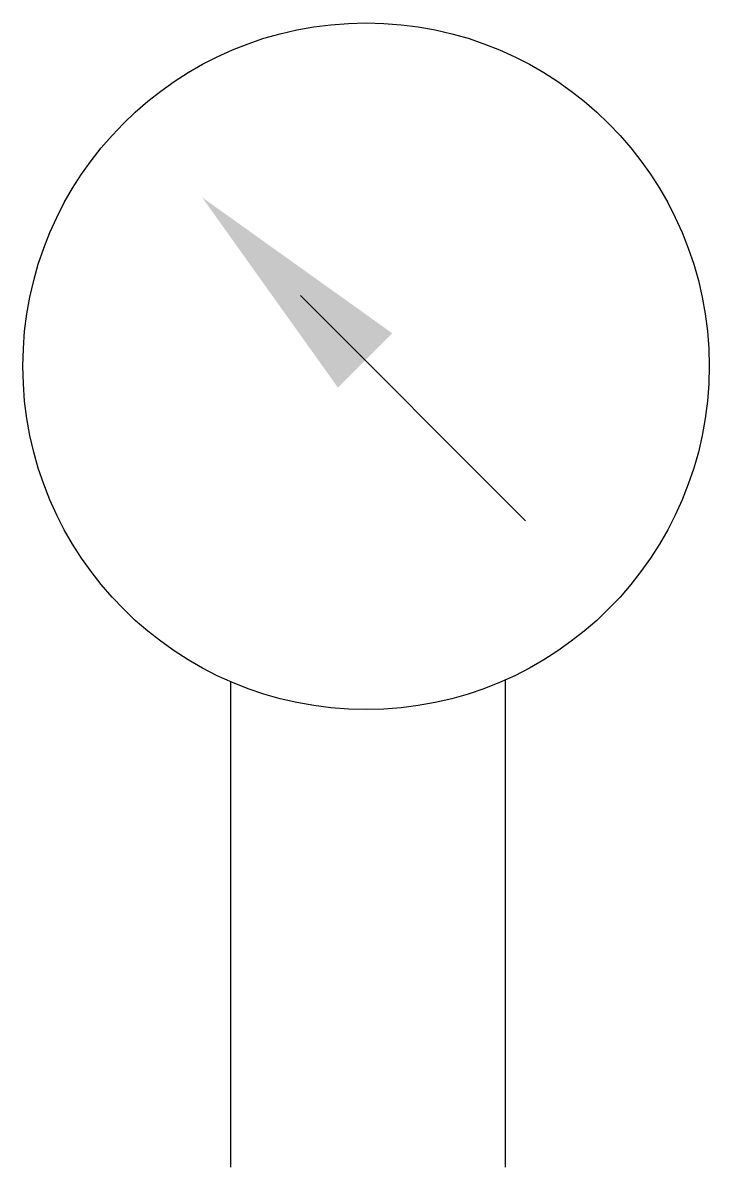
# Model space of a CAD drawing. Extents: x 398 to 405.5, y 388.3 to 400.8.
import ezdxf

# ---------------------------------------------------------------- set-up
doc = ezdxf.new("R2010")
doc.units = 0
doc.header["$LTSCALE"] = 5
doc.layers.add('11', color=1, linetype='CONTINUOUS')
doc.layers.add('12', color=2, linetype='CONTINUOUS')

msp = doc.modelspace()

# ---------------------------------------------------------------- linework, layer by layer
at = {"layer": '11', "color": 0}
for p, q in [((401.047, 397.824), (403.507, 395.363)), ((400.284, 393.608), (400.284, 388.305)), ((403.284, 393.625), (403.284, 388.305))]:
    msp.add_line(p, q, dxfattribs=at)
msp.add_circle((401.764, 397.053), 3.75, dxfattribs=at)
at = {"layer": '12', "color": 0}
msp.add_solid([(401.457, 396.819), (402.051, 397.413), (399.972, 398.898)], dxfattribs=at)

doc.saveas('drawing.dxf')
